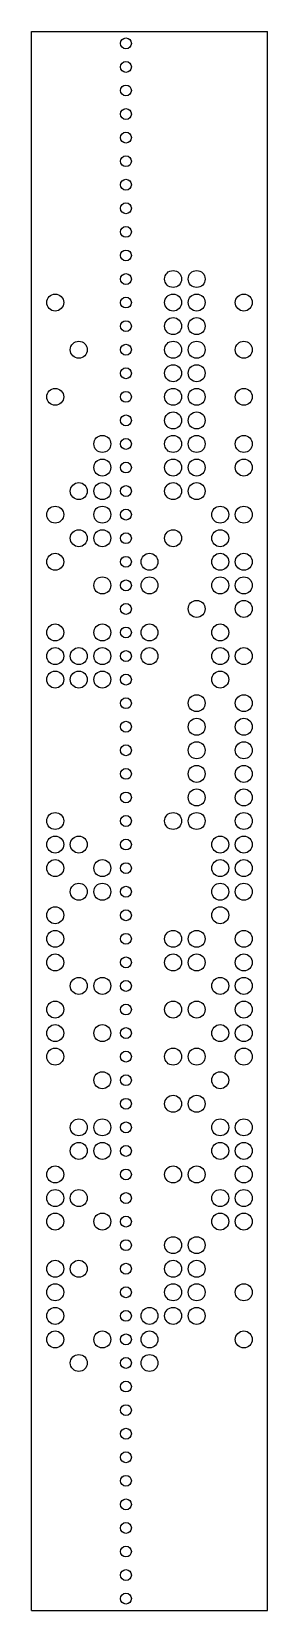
# Model space of a CAD drawing. Extents: x 0 to 25, y 0 to 170.
import ezdxf

# ---------------------------------------------------------------- set-up
doc = ezdxf.new("R2010")
doc.units = 0
doc.layers.add('JA', color=7, linetype='CONTINUOUS')

msp = doc.modelspace()

# ---------------------------------------------------------------- linework, layer by layer
at = {"layer": 'JA'}
for p, q in [((0, 0), (0, 170.18)), ((0, 170.18), (25.4, 170.18)), ((0, 170.18, 7), (25.4, 170.18)), ((25.4, 0), (25.4, 170.18)), ((0, 0), (25.4, 0))]:
    msp.add_line(p, q, dxfattribs=at)
for centre, radius in [((10.16, 168.91), 0.585), ((10.16, 166.37), 0.585), ((10.16, 163.83), 0.585), ((10.16, 161.29), 0.585), ((10.16, 158.75), 0.585), ((10.16, 156.21), 0.585), ((10.16, 153.67), 0.585), ((10.16, 151.13), 0.585), ((10.16, 148.59), 0.585), ((10.16, 146.05), 0.585), ((10.16, 143.5101), 0.585), ((15.24, 143.5101), 0.915), ((17.78, 143.5101), 0.915), ((2.54, 140.9701), 0.915), ((10.16, 140.9701), 0.585), ((15.24, 140.9701), 0.915), ((17.78, 140.9701), 0.915), ((22.86, 140.9701), 0.915), ((10.16, 138.4301), 0.585), ((15.24, 138.4301), 0.915), ((17.78, 138.4301), 0.915), ((5.08, 135.8901), 0.915), ((10.16, 135.8901), 0.585), ((15.24, 135.8901), 0.915), ((17.78, 135.8901), 0.915), ((22.86, 135.8901), 0.915), ((10.16, 133.3501), 0.585), ((15.24, 133.3501), 0.915), ((17.78, 133.3501), 0.915), ((2.54, 130.8101), 0.915), ((10.16, 130.8101), 0.585), ((15.24, 130.8101), 0.915), ((17.78, 130.8101), 0.915), ((22.86, 130.8101), 0.915), ((10.16, 128.2701), 0.585), ((15.24, 128.2701), 0.915), ((17.78, 128.2701), 0.915), ((7.62, 125.7301), 0.915), ((10.16, 125.7301), 0.585), ((15.24, 125.7301), 0.915), ((17.78, 125.7301), 0.915), ((22.86, 125.7301), 0.915), ((7.62, 123.1901), 0.915), ((10.16, 123.1901), 0.585), ((15.24, 123.1901), 0.915), ((17.78, 123.1901), 0.915), ((22.86, 123.1901), 0.915), ((5.08, 120.6501), 0.915), ((7.62, 120.6501), 0.915), ((10.16, 120.6501), 0.585), ((15.24, 120.6501), 0.915), ((17.78, 120.6501), 0.915), ((2.54, 118.1101), 0.915), ((7.62, 118.1101), 0.915), ((10.16, 118.1101), 0.585), ((20.32, 118.1101), 0.915), ((22.86, 118.1101), 0.915), ((5.08, 115.5701), 0.915), ((7.62, 115.5701), 0.915), ((10.16, 115.5701), 0.585), ((15.24, 115.5701), 0.915), ((20.32, 115.5701), 0.915), ((2.54, 113.0301), 0.915), ((10.16, 113.0301), 0.585), ((12.7, 113.0301), 0.915), ((20.32, 113.0301), 0.915), ((22.86, 113.0301), 0.915), ((7.62, 110.4901), 0.915), ((10.16, 110.4901), 0.585), ((12.7, 110.4901), 0.915), ((20.32, 110.4901), 0.915), ((22.86, 110.4901), 0.915), ((10.16, 107.9501), 0.585), ((17.78, 107.9501), 0.915), ((22.86, 107.9501), 0.915), ((2.54, 105.4101), 0.915), ((7.62, 105.4101), 0.915), ((10.16, 105.4101), 0.585), ((12.7, 105.4101), 0.915), ((20.32, 105.4101), 0.915), ((2.54, 102.8701), 0.915), ((5.08, 102.8701), 0.915), ((7.62, 102.8701), 0.915), ((10.16, 102.8701), 0.585), ((12.7, 102.8701), 0.915), ((20.32, 102.8701), 0.915), ((22.86, 102.8701), 0.915), ((2.54, 100.3301), 0.915), ((5.08, 100.3301), 0.915), ((7.62, 100.3301), 0.915), ((10.16, 100.3301), 0.585), ((20.32, 100.3301), 0.915), ((17.78, 97.79008), 0.915), ((22.86, 97.79008), 0.915), ((10.16, 97.79008), 0.585), ((10.16, 95.25008), 0.585), ((17.78, 95.25008), 0.915), ((22.86, 95.25008), 0.915), ((17.78, 92.71008), 0.915), ((22.86, 92.71008), 0.915), ((10.16, 92.71008), 0.585), ((10.16, 90.17008), 0.585), ((17.78, 90.17008), 0.915), ((22.86, 90.17008), 0.915), ((17.78, 87.63008), 0.915), ((22.86, 87.63008), 0.915), ((10.16, 87.63008), 0.585), ((2.54, 85.09008), 0.915), ((10.16, 85.09008), 0.585), ((15.24, 85.09008), 0.915), ((17.78, 85.09008), 0.915), ((22.86, 85.09008), 0.915), ((2.54, 82.55008), 0.915), ((5.08, 82.55008), 0.915), ((20.32, 82.55008), 0.915), ((22.86, 82.55008), 0.915), ((10.16, 82.55008), 0.585), ((2.54, 80.01008), 0.915), ((7.62, 80.01008), 0.915), ((10.16, 80.01008), 0.585), ((20.32, 80.01008), 0.915), ((22.86, 80.01008), 0.915), ((5.08, 77.47008), 0.915), ((7.62, 77.47008), 0.915), ((20.32, 77.47008), 0.915), ((22.86, 77.47008), 0.915), ((10.16, 77.47008), 0.585), ((2.54, 74.93008), 0.915), ((10.16, 74.93008), 0.585), ((20.32, 74.93008), 0.915), ((2.54, 72.39008), 0.915), ((15.24, 72.39008), 0.915), ((17.78, 72.39008), 0.915), ((22.86, 72.39008), 0.915), ((10.16, 72.39008), 0.585), ((2.54, 69.85007), 0.915), ((10.16, 69.85007), 0.585), ((15.24, 69.85007), 0.915), ((17.78, 69.85007), 0.915), ((22.86, 69.85007), 0.915), ((5.08, 67.31007), 0.915), ((7.62, 67.31007), 0.915), ((20.32, 67.31007), 0.915), ((22.86, 67.31007), 0.915), ((10.16, 67.31007), 0.585), ((2.54, 64.77007), 0.915), ((10.16, 64.77007), 0.585), ((15.24, 64.77007), 0.915), ((17.78, 64.77007), 0.915), ((22.86, 64.77007), 0.915), ((2.54, 62.23007), 0.915), ((7.62, 62.23007), 0.915), ((20.32, 62.23007), 0.915), ((22.86, 62.23007), 0.915), ((10.16, 62.23007), 0.585), ((2.54, 59.69007), 0.915), ((10.16, 59.69007), 0.585), ((15.24, 59.69007), 0.915), ((17.78, 59.69007), 0.915), ((22.86, 59.69007), 0.915), ((7.62, 57.15007), 0.915), ((20.32, 57.15007), 0.915), ((10.16, 57.15007), 0.585), ((10.16, 54.61007), 0.585), ((15.24, 54.61007), 0.915), ((17.78, 54.61007), 0.915), ((5.08, 52.07007), 0.915), ((7.62, 52.07007), 0.915), ((20.32, 52.07007), 0.915), ((22.86, 52.07007), 0.915), ((10.16, 52.07007), 0.585), ((5.08, 49.53007), 0.915), ((7.62, 49.53007), 0.915), ((10.16, 49.53007), 0.585), ((20.32, 49.53007), 0.915), ((22.86, 49.53007), 0.915), ((2.54, 46.99007), 0.915), ((15.24, 46.99007), 0.915), ((17.78, 46.99007), 0.915), ((22.86, 46.99007), 0.915), ((10.16, 46.99007), 0.585), ((2.54, 44.45007), 0.915), ((5.08, 44.45007), 0.915), ((10.16, 44.45007), 0.585), ((20.32, 44.45007), 0.915), ((22.86, 44.45007), 0.915), ((2.54, 41.91006), 0.915), ((7.62, 41.91006), 0.915), ((20.32, 41.91006), 0.915), ((22.86, 41.91006), 0.915), ((10.16, 41.91006), 0.585), ((10.16, 39.37006), 0.585), ((15.24, 39.37006), 0.915), ((17.78, 39.37006), 0.915), ((2.54, 36.83006), 0.915), ((5.08, 36.83006), 0.915), ((15.24, 36.83006), 0.915), ((17.78, 36.83006), 0.915), ((10.16, 36.83006), 0.585), ((2.54, 34.29006), 0.915), ((10.16, 34.29006), 0.585), ((15.24, 34.29006), 0.915), ((17.78, 34.29006), 0.915), ((22.86, 34.29006), 0.915), ((2.54, 31.75006), 0.915), ((10.16, 31.75006), 0.585), ((12.7, 31.75006), 0.915), ((15.24, 31.75006), 0.915), ((17.78, 31.75006), 0.915), ((2.54, 29.21006), 0.915), ((7.62, 29.21006), 0.915), ((10.16, 29.21006), 0.585), ((12.7, 29.21006), 0.915), ((22.86, 29.21006), 0.915), ((5.08, 26.67006), 0.915), ((10.16, 26.67006), 0.585), ((12.7, 26.67006), 0.915), ((10.16, 24.13006), 0.585), ((10.16, 21.59006), 0.585), ((10.16, 19.05006), 0.585), ((10.16, 16.51006), 0.585), ((10.16, 13.97006), 0.585), ((10.16, 11.43006), 0.585), ((10.16, 8.89006), 0.585), ((10.16, 6.35006), 0.585), ((10.16, 3.81006), 0.585), ((10.16, 1.27006), 0.585)]:
    msp.add_circle(centre, radius, dxfattribs=at)

doc.saveas('drawing.dxf')
